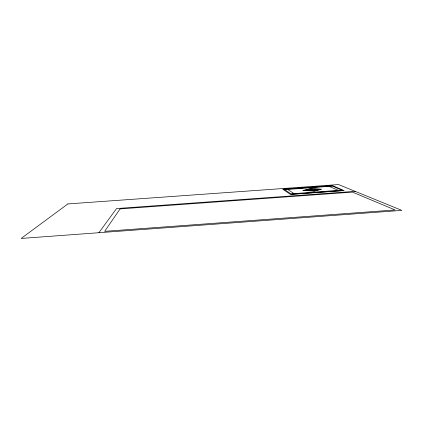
<?xml version="1.0" encoding="UTF-8"?>
<svg xmlns="http://www.w3.org/2000/svg" width="423" height="423" viewBox="0 0 423 423"><rect width="100%" height="100%" fill="white"/><g stroke="black" fill="none" stroke-linecap="round" stroke-linejoin="round"><path stroke-width="0.63" d="M98.892 232.713L116.547 208.56L355.156 191.344M293.229 193.919L292.124 193.967M292.108 193.924L293.239 193.877M341.25 190.466L340.124 190.498L341.266 190.424M285.155 189.314L286.207 189.303L285.155 189.351M304.095 190.466L314.331 190.91L320.592 189.303M330.183 186.083L331.251 186.078L330.199 186.125M304.089 190.429L310.44 188.848L320.56 189.266M285.414 189.134L284.256 189.409M309.62 187.4L306.199 187.643M341.123 190.651L342.196 190.35M330.337 185.914L332.134 185.977M292.975 194.12L291.156 194.025M303 190.498L314.532 191.053L321.681 189.234L310.223 188.721L303.005 190.487M338.416 190.35L294.62 193.591L293.932 193.507L287.656 189.43L329.052 186.369L338.411 190.366M120.095 208.899L104.65 231.344L395.098 209.961L352.491 192.121L120.095 208.899M67.87 203.928L21.15 238.445L401.85 210.39L338.506 184.555L67.87 203.928M332.52 185.612L282.733 189.181L290.538 194.464L344.1 190.604L332.52 185.612M331.748 185.813L283.992 189.234L291.458 194.226L342.635 190.54L331.748 185.813M311.275 189.012L310.308 189.081L312.216 190.091A8.217 1.121 -2.4 0 0 309.128 190.086L309.292 190.176A8.344 1.137 -2.4 0 1 312.777 190.392A8.037 1.1 -2.4 0 0 309.678 190.382L309.842 190.477A8.174 1.121 -2.4 0 1 313.734 190.757L314.231 190.72A8.211 1.11 -2.2 0 1 316.256 190.012L316.081 189.922A8.428 1.142 -2.2 0 0 313.766 190.324A8.545 1.153 -2.2 0 1 315.68 189.716L315.505 189.626A8.264 1.116 -2.2 0 0 313.194 190.022L311.275 189.012"/></g></svg>
